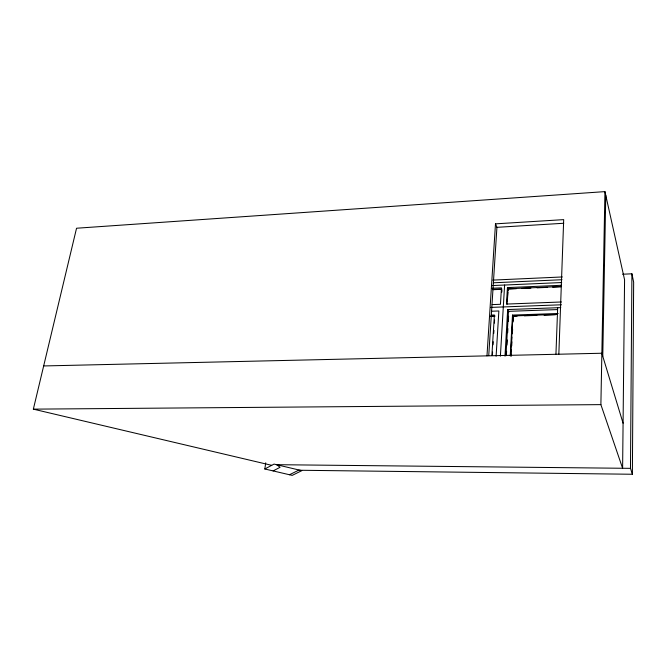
<?xml version="1.0" encoding="UTF-8"?>
<svg xmlns="http://www.w3.org/2000/svg" width="667" height="667" viewBox="0 0 667 667"><rect width="100%" height="100%" fill="white"/><g stroke="black" fill="none" stroke-linecap="round" stroke-linejoin="round"><path stroke-width="1" d="M289.486 474.746L298.591 470.243L632.374 474.254L630.482 468.342L631.916 273.803L622.569 274.229M632.374 474.254L633.65 282.166L631.916 273.803M604.944 191.621L624.57 279.765L622.611 468.267L600.884 404.627L604.944 191.621L76.547 228.231L33.35 409.146L271.702 465.333M602.768 356.228L605.769 195.348M558.838 354.219L563.69 219.626L495.489 223.854L486.977 355.853M555.944 354.094L557.67 307.729M510.247 355.811L512.498 315.074L558.179 313.49M510.722 355.486L512.898 315.958L557.47 314.424M510.839 355.728L511.18 349.483M511.414 345.323L511.864 337.01M512.039 333.892L512.498 325.571M512.723 321.411L513.015 316.216L517.158 316.075M511.13 356.32L511.247 354.244M511.706 345.931L511.931 341.779M512.389 333.467L512.615 329.315M513.015 322.036L513.24 317.884M561.514 285.284L507.429 287.602L506.478 304.069L561.439 301.984M507.062 304.202L507.954 288.794L560.889 286.543M507.362 301.384L507.895 292.138M504.994 356.136L507.67 309.546L560.78 307.612M505.961 355.736L508.487 311.339L557.562 309.58M506.378 355.419L506.612 351.292M506.962 345.106L507.253 339.945M507.662 332.733L507.895 328.606M508.312 321.386L508.604 316.233M500.392 356.12L504.602 285.034M496.106 356.236L498.858 310.972L491.587 311.231M501.801 292.121L501.926 290.07M491.887 355.369L494.405 314.999L491.296 315.107M492.396 355.161L492.588 352.059M493.038 344.831L493.23 341.729M493.747 333.458L493.939 330.357M494.389 323.12L494.581 320.018M488.736 355.628L496.923 227.33L495.489 223.854M264.832 468.984L274.037 464.09L301.817 470.66L292.196 475.379L264.832 468.984L265.724 462.831M273.103 470.919L280.073 467.3L276.772 464.699M496.923 227.33L563.732 223.262M492.755 280.107L562.331 276.955M493.405 282.783L562.031 279.731M492.113 285.576L561.714 282.541M492.154 288.252L501.451 287.852L500.458 304.294L492.146 304.611M492.705 289.436L501.984 289.044M492.83 289.703L500.042 289.395M508.071 289.053L516.366 288.703M521.552 288.486L530.89 288.086M537.118 287.827L547.49 287.385M552.676 287.16L560.98 286.81M490.87 307.404L561.439 304.786M490.704 316.033L494.839 315.891M490.82 316.283L494.964 316.141M524.412 315.825L536.843 315.399M544.097 315.149L555.494 314.757M43.663 365.95L601.859 353.243L623.078 423.212M33.35 409.146L600.884 404.627M276.588 464.691L630.482 468.342M507.67 309.546L508.838 312.106M512.498 315.074L513.298 316.85M507.429 287.602L508.587 290.245"/></g></svg>
